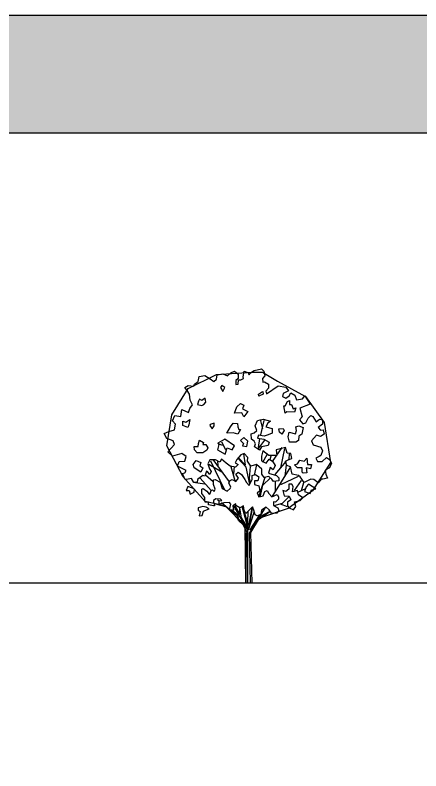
# Model space of a CAD drawing. Header units: millimetres. Extents: x 87938 to 265635, y 330093 to 434310.
# Drawn here: x 215944 to 230382, y 407395 to 434310 of the extents above; entities that cross this region are included whole.
import ezdxf

# ---------------------------------------------------------------- set-up
doc = ezdxf.new("R2010")
doc.units = ezdxf.units.MM
doc.layers.add('www.cad-blocks.net', color=7, linetype='Continuous')

# ---------------------------------------------------------------- blocks, each defined once
blk = doc.blocks.new('A$C3BEC25C1')
for p, q in [((1971, 6237), (2085, 6287)), ((2085, 6287), (2186, 6198)), ((2339, 6123), (2365, 6287)), ((2365, 6287), (2477, 6250)), ((2554, 6237), (2668, 6312)), ((2668, 6312), (2881, 6364)), ((2881, 6364), (2946, 6287)), ((2946, 6287), (2985, 6149)), ((703, 5771), (1544, 6190)), ((999, 5983), (1037, 6136)), ((1037, 6136), (1201, 6162)), ((1201, 6162), (1364, 6060)), ((1364, 6060), (1465, 5983)), ((1543, 6048), (1567, 6185)), ((1544, 6190), (2595, 6264)), ((1567, 6185), (1732, 6211)), ((1732, 6211), (1870, 6149)), ((1870, 6149), (1971, 6237)), ((2186, 6071), (2124, 6009)), ((2186, 6198), (2186, 6071)), ((2264, 6035), (2352, 6071)), ((2352, 6071), (2339, 6123)), ((2477, 6250), (2516, 6185)), ((2516, 6185), (2554, 6237)), ((2595, 6264), (2915, 6264)), ((2985, 6149), (2907, 6071)), ((2907, 6071), (2920, 5959)), ((2915, 6264), (3361, 5993)), ((607, 5806), (708, 5869)), ((708, 5869), (872, 5845)), ((872, 5845), (897, 5908)), ((897, 5908), (999, 5983)), ((1465, 5983), (1543, 6048)), ((1707, 5864), (1663, 5806)), ((1793, 5806), (1707, 5864)), ((2124, 6009), (2124, 5895)), ((2124, 5895), (2186, 5908)), ((2186, 5908), (2199, 6035)), ((2199, 6035), (2264, 6035)), ((2920, 5959), (2972, 5970)), ((2972, 5970), (3086, 5908)), ((3034, 5617), (3374, 5858)), ((3086, 5908), (3086, 5781)), ((3361, 5993), (4187, 5536)), ((3374, 5858), (3602, 5819)), ((222, 4992), (703, 5771)), ((682, 5718), (607, 5806)), ((747, 5604), (682, 5718)), ((1663, 5806), (1736, 5690)), ((1736, 5690), (1793, 5806)), ((2790, 5604), (2877, 5662)), ((2877, 5662), (2920, 5690)), ((2920, 5690), (2935, 5604)), ((3086, 5781), (3008, 5692)), ((3008, 5692), (3034, 5617)), ((3527, 5630), (3501, 5542)), ((3678, 5707), (3527, 5630)), ((3602, 5819), (3678, 5707)), ((3704, 5555), (3753, 5643)), ((3753, 5643), (3867, 5580)), ((770, 5428), (747, 5604)), ((835, 5288), (770, 5428)), ((1013, 5401), (984, 5300)), ((1042, 5459), (1013, 5401)), ((1114, 5416), (1042, 5459)), ((1216, 5488), (1114, 5416)), ((1230, 5372), (1216, 5488)), ((2805, 5546), (2790, 5604)), ((2935, 5604), (2805, 5546)), ((3501, 5542), (3602, 5492)), ((3585, 5257), (3657, 5387)), ((3602, 5492), (3704, 5555)), ((3657, 5387), (3715, 5416)), ((3715, 5416), (3715, 5300)), ((3867, 5580), (3919, 5440)), ((3919, 5440), (4095, 5466)), ((4095, 5466), (4171, 5555)), ((4171, 5555), (4323, 5313)), ((4187, 5536), (4744, 4770)), ((721, 5059), (757, 5186)), ((757, 5186), (835, 5288)), ((984, 5300), (1114, 5271)), ((1114, 5271), (1172, 5300)), ((1172, 5300), (1230, 5372)), ((2082, 5040), (2155, 5228)), ((2155, 5228), (2256, 5329)), ((2256, 5329), (2357, 5286)), ((2357, 5286), (2314, 5170)), ((2314, 5170), (2473, 5098)), ((3585, 5040), (3542, 5257)), ((3542, 5257), (3585, 5257)), ((3715, 5300), (3773, 5300)), ((3773, 5300), (3816, 5170)), ((3816, 5170), (3903, 5199)), ((3903, 5199), (3860, 5069)), ((4323, 5313), (4022, 5197)), ((4022, 5197), (4084, 4935)), ((74, 4076), (222, 4992)), ((239, 4820), (316, 4971)), ((316, 4971), (493, 4947)), ((493, 4947), (519, 5150)), ((519, 5150), (721, 5059)), ((2299, 5054), (2082, 5040)), ((2357, 4939), (2299, 5054)), ((2473, 5098), (2357, 4939)), ((3628, 5083), (3585, 5040)), ((3860, 5069), (3628, 5083)), ((4084, 4935), (4007, 4846)), ((4261, 4896), (4349, 4971)), ((4349, 4971), (4401, 4947)), ((4401, 4947), (4502, 4782)), ((329, 4719), (239, 4820)), ((303, 4553), (329, 4719)), ((551, 4679), (551, 4809)), ((551, 4809), (638, 4780)), ((638, 4780), (753, 4852)), ((753, 4852), (724, 4693)), ((1476, 4751), (1360, 4708)), ((1476, 4664), (1476, 4751)), ((1967, 4635), (2039, 4751)), ((2039, 4751), (2169, 4736)), ((2169, 4736), (2184, 4635)), ((2689, 4664), (2762, 4823)), ((2762, 4823), (2935, 4867)), ((2920, 4577), (2848, 4852)), ((2863, 4404), (2964, 4823)), ((2935, 4867), (3152, 4809)), ((3065, 4751), (3007, 4635)), ((3152, 4809), (3065, 4751)), ((4007, 4846), (4108, 4732)), ((4108, 4732), (4199, 4756)), ((4199, 4756), (4261, 4896)), ((4502, 4782), (4603, 4870)), ((4691, 4719), (4564, 4618)), ((4603, 4870), (4691, 4846)), ((4691, 4846), (4691, 4719)), ((4744, 4770), (4929, 3583)), ((0, 4442), (138, 4504)), ((138, 4504), (303, 4553)), ((695, 4621), (551, 4679)), ((724, 4693), (695, 4621)), ((1360, 4708), (1346, 4679)), ((1346, 4679), (1418, 4577)), ((1418, 4577), (1476, 4664)), ((1851, 4447), (1967, 4635)), ((2184, 4635), (2212, 4563)), ((2256, 4563), (2184, 4418)), ((2212, 4563), (2256, 4563)), ((2660, 4462), (2747, 4534)), ((2747, 4534), (2689, 4664)), ((3007, 4635), (3195, 4592)), ((3195, 4592), (3195, 4447)), ((3397, 4577), (3527, 4592)), ((3412, 4476), (3397, 4577)), ((3556, 4534), (3484, 4418)), ((3527, 4592), (3556, 4534)), ((3889, 4433), (3917, 4534)), ((3903, 4635), (3990, 4664)), ((3917, 4534), (3903, 4635)), ((3990, 4664), (4120, 4621)), ((4120, 4621), (4076, 4418)), ((4564, 4618), (4627, 4543)), ((4627, 4543), (4715, 4553)), ((4715, 4553), (4741, 4416)), ((75, 4289), (0, 4442)), ((265, 4226), (75, 4289)), ((1793, 4274), (1591, 4158)), ((2082, 4071), (1793, 4274)), ((2039, 4462), (1851, 4447)), ((2184, 4418), (2039, 4462)), ((2357, 4317), (2256, 4230)), ((2473, 4216), (2357, 4317)), ((2574, 4433), (2660, 4462)), ((2588, 4274), (2574, 4433)), ((2660, 4216), (2588, 4274)), ((2790, 4390), (2762, 4303)), ((2762, 4303), (2949, 4274)), ((2964, 4361), (2790, 4390)), ((2790, 4028), (2834, 4288)), ((2949, 4274), (3108, 4187)), ((3079, 4404), (2964, 4361)), ((3195, 4447), (3079, 4404)), ((3484, 4418), (3412, 4476)), ((3672, 4346), (3701, 4476)), ((3715, 4187), (3672, 4346)), ((3701, 4476), (3889, 4433)), ((3990, 4361), (3975, 4230)), ((4076, 4418), (3990, 4361)), ((4513, 4390), (4362, 4226)), ((4627, 4351), (4513, 4390)), ((4741, 4416), (4627, 4351)), ((555, 3150), (74, 4076)), ((101, 3897), (303, 4112)), ((303, 4112), (265, 4226)), ((898, 3956), (883, 4057)), ((883, 4057), (999, 4057)), ((999, 4057), (1013, 4144)), ((1013, 4144), (1042, 4245)), ((1042, 4245), (1158, 4173)), ((1158, 4173), (1143, 4115)), ((1143, 4115), (1230, 4115)), ((1230, 4115), (1288, 4014)), ((1620, 4115), (1577, 3956)), ((1591, 4158), (1620, 4115)), ((1721, 4086), (1591, 4144)), ((1822, 3956), (1707, 4187)), ((2010, 3956), (2082, 4071)), ((2256, 4230), (2343, 4144)), ((2343, 4144), (2314, 4071)), ((2314, 4071), (2444, 4057)), ((2444, 4057), (2473, 4216)), ((2704, 4129), (2660, 4216)), ((2675, 4043), (2704, 4129)), ((2819, 3941), (2675, 4043)), ((2776, 3970), (2978, 4245)), ((2877, 4043), (2819, 3941)), ((3079, 4086), (2877, 4043)), ((3108, 4187), (3079, 4086)), ((3903, 4187), (3715, 4187)), ((3975, 4230), (3903, 4187)), ((4362, 4226), (4412, 4099)), ((4412, 4099), (4640, 4037)), ((239, 3770), (101, 3897)), ((519, 3845), (239, 3770)), ((646, 3757), (519, 3845)), ((970, 3869), (898, 3956)), ((1143, 3869), (970, 3869)), ((1259, 3941), (1143, 3869)), ((1288, 4014), (1259, 3941)), ((1577, 3956), (1808, 3826)), ((1808, 3826), (1866, 4014)), ((1866, 4014), (2010, 3956)), ((2365, 3845), (2264, 3809)), ((2404, 3496), (2356, 3834)), ((2477, 3731), (2365, 3845)), ((2920, 3923), (2881, 3770)), ((3097, 3783), (2920, 3923)), ((2922, 3594), (3048, 3818)), ((3209, 3608), (3491, 4024)), ((3592, 4024), (3312, 3959)), ((3312, 3959), (3338, 3783)), ((3456, 3425), (3574, 3998)), ((3641, 3858), (3592, 4024)), ((3755, 3845), (3641, 3858)), ((3697, 3653), (3719, 3862)), ((3781, 3695), (3755, 3845)), ((4640, 4037), (4691, 3923)), ((4691, 3923), (4640, 3783)), ((392, 3466), (441, 3606)), ((441, 3606), (607, 3619)), ((607, 3619), (646, 3757)), ((854, 3522), (941, 3638)), ((941, 3638), (1085, 3580)), ((1354, 3656), (1289, 3542)), ((1517, 3656), (1354, 3656)), ((1793, 2762), (1379, 3615)), ((1931, 3006), (1453, 3667)), ((1644, 3593), (1517, 3656)), ((1592, 3479), (1582, 3627)), ((1694, 3682), (1644, 3593)), ((1833, 3555), (1694, 3682)), ((2150, 3669), (2098, 3567)), ((2264, 3809), (2150, 3669)), ((2430, 3438), (2182, 3705)), ((2195, 3718), (2404, 3496)), ((2466, 3619), (2477, 3731)), ((2567, 3466), (2466, 3619)), ((2881, 3770), (2881, 3630)), ((2881, 3630), (3021, 3555)), ((3021, 3555), (3110, 3682)), ((3338, 3783), (3097, 3783)), ((3110, 3682), (3211, 3619)), ((3138, 3666), (3165, 3781)), ((3211, 3619), (3288, 3492)), ((3282, 3223), (3613, 3608)), ((3592, 3619), (3693, 3669)), ((3628, 3492), (3592, 3619)), ((3693, 3669), (3781, 3695)), ((3946, 3537), (4019, 3652)), ((4019, 3652), (4149, 3623)), ((4149, 3623), (4221, 3710)), ((4221, 3710), (4250, 3522)), ((4590, 3757), (4489, 3707)), ((4489, 3707), (4539, 3606)), ((4539, 3606), (4678, 3606)), ((4640, 3783), (4590, 3757)), ((4678, 3606), (4805, 3731)), ((4805, 3731), (4894, 3669)), ((4894, 3669), (4956, 3555)), ((532, 3404), (392, 3466)), ((646, 3339), (532, 3404)), ((883, 3421), (854, 3522)), ((1085, 3291), (883, 3421)), ((1085, 3580), (1057, 3479)), ((1057, 3479), (1143, 3421)), ((1143, 3421), (1085, 3291)), ((1289, 3542), (1341, 3391)), ((1709, 3290), (1321, 3524)), ((1341, 3391), (1390, 3316)), ((1948, 3466), (1833, 3555)), ((2111, 3440), (1948, 3466)), ((2104, 3031), (1987, 3454)), ((2059, 3238), (2078, 3457)), ((2098, 3567), (2186, 3518)), ((2186, 3518), (2111, 3440)), ((2533, 2937), (2430, 3438)), ((2546, 3464), (2514, 3107)), ((2731, 3518), (2567, 3466)), ((2671, 3204), (2742, 3509)), ((2894, 3378), (2731, 3518)), ((2894, 3238), (2894, 3378)), ((3135, 3428), (3086, 3264)), ((3224, 3365), (3135, 3428)), ((3196, 2560), (3749, 3451)), ((3288, 3492), (3224, 3365)), ((3587, 3178), (3622, 3510)), ((3742, 3453), (3628, 3492)), ((3794, 3238), (3742, 3453)), ((3860, 3508), (3946, 3537)), ((3946, 3421), (3860, 3508)), ((4091, 3421), (3946, 3421)), ((4091, 3291), (4091, 3421)), ((4336, 3392), (4206, 3421)), ((4206, 3421), (4221, 3276)), ((4250, 3522), (4365, 3522)), ((4365, 3522), (4336, 3392)), ((4929, 3583), (4398, 2743)), ((4894, 3417), (4767, 3352)), ((4956, 3555), (4894, 3417)), ((544, 3251), (607, 3277)), ((607, 3087), (544, 3251)), ((1210, 2421), (555, 3150)), ((607, 3277), (646, 3339)), ((1138, 3189), (986, 3074)), ((1201, 3176), (1138, 3189)), ((1253, 3326), (1201, 3176)), ((1445, 3006), (1220, 3205)), ((1289, 3290), (1253, 3326)), ((1354, 3225), (1289, 3290)), ((1390, 3316), (1354, 3225)), ((2124, 3238), (2186, 3290)), ((2199, 3113), (2124, 3238)), ((2186, 3290), (2288, 3225)), ((2288, 3225), (2389, 3074)), ((2604, 3189), (2705, 3225)), ((2604, 3074), (2604, 3189)), ((2705, 3225), (2806, 3150)), ((2806, 3150), (2770, 3036)), ((2807, 2564), (2989, 3146)), ((2959, 3137), (2894, 3238)), ((3097, 3163), (2959, 3137)), ((3086, 3264), (3325, 3189)), ((3187, 3087), (3097, 3163)), ((3325, 3189), (3400, 3124)), ((3452, 2922), (3977, 3176)), ((3983, 3189), (3794, 3238)), ((4033, 3150), (3983, 3189)), ((4147, 2986), (4033, 3150)), ((4120, 3262), (4091, 3291)), ((4221, 3276), (4120, 3262)), ((4767, 3352), (4792, 3238)), ((4792, 3238), (4842, 3113)), ((656, 3074), (607, 3087)), ((809, 3100), (656, 3074)), ((872, 2986), (809, 3100)), ((973, 2986), (872, 2986)), ((1201, 2935), (923, 2973)), ((986, 3074), (973, 2986)), ((1390, 2745), (1061, 3113)), ((1455, 3062), (1504, 3074)), ((1455, 2922), (1455, 3062)), ((1504, 2784), (1455, 2922)), ((1504, 3074), (1657, 2999)), ((1657, 2999), (1719, 2810)), ((1909, 2973), (1948, 3049)), ((1971, 2846), (1909, 2973)), ((1948, 3049), (2010, 3074)), ((2010, 3074), (2124, 3012)), ((2124, 3012), (2199, 3113)), ((2389, 3074), (2440, 2986)), ((2440, 2986), (2516, 2898)), ((2514, 3107), (2546, 3003)), ((2516, 2898), (2604, 3074)), ((2770, 3036), (2679, 3036)), ((2679, 3036), (2679, 2922)), ((2679, 2922), (2806, 2885)), ((2922, 2904), (3144, 3120)), ((3237, 3012), (3187, 3087)), ((3400, 3036), (3237, 3012)), ((3295, 2717), (3301, 3010)), ((3400, 3124), (3400, 3036)), ((3781, 2935), (3693, 2935)), ((3693, 2935), (3693, 2784)), ((3818, 2872), (3781, 2935)), ((3856, 2745), (4072, 3049)), ((4072, 2745), (4134, 2986)), ((4349, 3087), (4147, 2986)), ((4274, 2935), (4209, 2859)), ((4388, 2872), (4274, 2935)), ((4437, 3074), (4349, 3087)), ((4564, 2973), (4437, 3074)), ((4653, 3087), (4564, 2973)), ((4704, 3087), (4653, 3087)), ((4842, 3113), (4704, 3087)), ((695, 2872), (646, 2745)), ((646, 2745), (734, 2745)), ((835, 2820), (695, 2872)), ((734, 2745), (770, 2644)), ((770, 2644), (884, 2696)), ((897, 2784), (835, 2820)), ((884, 2696), (897, 2784)), ((1113, 2784), (1151, 2810)), ((1113, 2657), (1113, 2784)), ((1151, 2810), (1263, 2732)), ((1263, 2732), (1328, 2644)), ((1364, 2657), (1390, 2745)), ((1390, 2745), (1429, 2771)), ((1429, 2771), (1478, 2719)), ((1478, 2719), (1504, 2784)), ((1719, 2810), (1859, 2732)), ((1859, 2732), (1948, 2810)), ((1948, 2810), (1971, 2846)), ((2832, 2732), (2757, 2683)), ((2806, 2885), (2832, 2732)), ((2838, 2553), (2922, 2904)), ((2933, 2594), (2985, 2719)), ((2985, 2719), (3047, 2745)), ((3047, 2745), (3097, 2657)), ((3602, 2719), (3514, 2745)), ((3514, 2745), (3553, 2594)), ((3693, 2784), (3602, 2719)), ((4398, 2743), (3669, 2210)), ((3805, 2709), (3818, 2872)), ((3945, 2745), (3805, 2709)), ((3983, 2618), (3945, 2745)), ((3957, 2696), (4199, 2810)), ((4209, 2859), (4160, 2719)), ((4160, 2719), (4323, 2657)), ((4323, 2657), (4362, 2771)), ((4362, 2771), (4489, 2797)), ((4489, 2797), (4388, 2872)), ((1201, 2543), (1113, 2657)), ((1201, 2467), (1201, 2543)), ((1214, 2405), (1201, 2467)), ((1328, 2644), (1364, 2657)), ((1530, 2506), (1455, 2454)), ((1668, 2493), (1530, 2506)), ((1624, 2432), (1580, 2467)), ((1707, 2454), (1668, 2493)), ((2757, 2683), (2806, 2556)), ((2806, 2556), (2933, 2594)), ((3097, 2657), (3187, 2556)), ((3187, 2556), (3351, 2631)), ((3389, 2493), (3299, 2405)), ((3351, 2631), (3389, 2556)), ((3389, 2556), (3389, 2493)), ((3501, 2377), (3693, 2556)), ((3553, 2594), (3704, 2581)), ((3755, 2467), (3654, 2405)), ((3704, 2581), (3755, 2467)), ((4108, 2530), (3983, 2618)), ((4033, 2454), (4108, 2530)), ((1138, 2278), (999, 2239)), ((1240, 2252), (1138, 2278)), ((1472, 2366), (1210, 2421)), ((1315, 2405), (1214, 2405)), ((1328, 2203), (1240, 2252)), ((1315, 2327), (1315, 2405)), ((1455, 2291), (1315, 2327)), ((1455, 2454), (1455, 2405)), ((1455, 2405), (1478, 2353)), ((1491, 2291), (1455, 2291)), ((1803, 2297), (1472, 2366)), ((1478, 2353), (1491, 2291)), ((1859, 2252), (1489, 2349)), ((1631, 2442), (1707, 2454)), ((1631, 2340), (1631, 2442)), ((1769, 2379), (1631, 2340)), ((1896, 2213), (1691, 2378)), ((1935, 2392), (1769, 2379)), ((2397, 1692), (1803, 2297)), ((1971, 2340), (1935, 2392)), ((1935, 2177), (1971, 2340)), ((2124, 2353), (2036, 2291)), ((2036, 2291), (2049, 2164)), ((2477, 1557), (2053, 2303)), ((2085, 2304), (2240, 2039)), ((2124, 2304), (2124, 2353)), ((2238, 2239), (2124, 2304)), ((2352, 2291), (2238, 2239)), ((2240, 2039), (2240, 2252)), ((2501, 1585), (2313, 2269)), ((2365, 2151), (2352, 2291)), ((2501, 1585), (2628, 2260)), ((2617, 2265), (2529, 2177)), ((2656, 2164), (2617, 2265)), ((3021, 2252), (2881, 2164)), ((3110, 2177), (3021, 2252)), ((3299, 2405), (3237, 2416)), ((3237, 2416), (3237, 2304)), ((3237, 2304), (3364, 2239)), ((3256, 2299), (3501, 2377)), ((3439, 2353), (3641, 2278)), ((3654, 2405), (3654, 2291)), ((3654, 2291), (3704, 2239)), ((3831, 2177), (3895, 2278)), ((3856, 2416), (4033, 2454)), ((3895, 2278), (3856, 2416)), ((999, 2239), (999, 2164)), ((999, 2164), (1061, 2125)), ((1061, 2125), (1037, 2000)), ((1125, 2011), (1162, 2138)), ((1162, 2138), (1201, 2151)), ((1201, 2151), (1328, 2203)), ((2163, 2000), (1896, 2213)), ((2049, 2164), (1935, 2177)), ((2176, 2013), (2001, 2162)), ((2234, 2239), (2279, 1940)), ((2415, 2063), (2365, 2151)), ((2494, 1714), (2378, 2110)), ((2529, 2177), (2415, 2063)), ((2475, 1798), (2488, 2123)), ((2591, 2220), (2494, 1714)), ((2501, 1585), (2662, 2101)), ((2529, 1481), (2991, 2229)), ((2546, 1585), (2832, 2026)), ((2692, 2024), (2656, 2164)), ((2757, 2000), (2692, 2024)), ((2858, 2037), (2757, 2000)), ((2793, 1886), (3131, 2129)), ((2845, 1974), (3118, 2123)), ((2881, 2164), (2858, 2037)), ((3669, 2210), (2879, 1948)), ((3174, 2076), (3110, 2177)), ((3224, 2063), (3174, 2076)), ((3338, 2076), (3224, 2063)), ((3400, 2151), (3338, 2076)), ((3364, 2239), (3400, 2151)), ((3704, 2239), (3831, 2177)), ((1037, 2000), (1125, 2011)), ((2199, 1860), (2163, 2000)), ((2208, 1888), (2176, 2013)), ((2352, 1720), (2199, 1860)), ((2346, 1766), (2208, 1888)), ((2279, 1940), (2462, 1643)), ((2817, 1927), (2558, 1507)), ((2879, 1948), (2817, 1927)), ((2453, 1494), (2352, 1720)), ((2421, 0), (2397, 1692)), ((2533, 1611), (2546, 1585)), ((2427, 26), (2440, 1494)), ((2477, 0), (2477, 1557)), ((2554, 0), (2529, 1481)), ((2558, 1507), (2595, 0))]:
    blk.add_line(p, q)
blk = doc.blocks.new('format')
at = {"layer": 'www.cad-blocks.net', "true_color": 0x546d8e}
h = blk.add_hatch(color=155, dxfattribs=at)
h.set_gradient(color1=(68, 68, 68), color2=(84, 109, 142), tint=1)
h.paths.add_polyline_path([(102854, 434310), (102854, 430118), (265635, 430118), (265635, 434310)])
at = {"layer": 'www.cad-blocks.net', "color": 155, "true_color": 0x546d8e}
for p, q in [((102854, 434310), (265635, 434310)), ((102854, 430118), (265635, 430118)), ((102854, 430118), (265635, 430118)), ((102854, 414087), (265635, 414087))]:
    blk.add_line(p, q, dxfattribs=at)
blk.add_lwpolyline([(102854, 430118), (265635, 430118), (265635, 332677), (102854, 332677)], close=True, dxfattribs=at)

msp = doc.modelspace()

# ---------------------------------------------------------------- block references
at = {"xscale": 1.2, "yscale": 1.2, "zscale": 1.2}
msp.add_blockref('A$C3BEC25C1', (221253, 414082), dxfattribs=at)
at = {"layer": 'www.cad-blocks.net'}
msp.add_blockref('format', (0, 0), dxfattribs=at)

doc.saveas('drawing.dxf')
